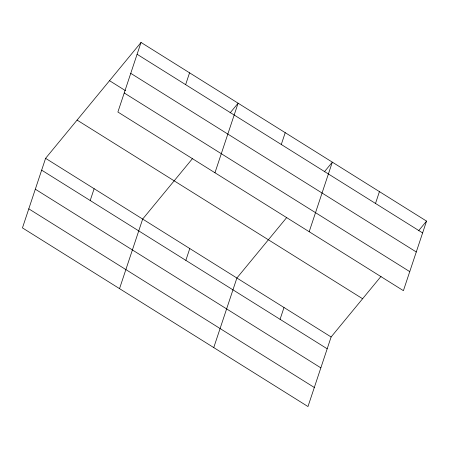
<?xml version="1.0" encoding="UTF-8"?>
<svg xmlns="http://www.w3.org/2000/svg" width="449" height="449" viewBox="0 0 449 449"><rect width="100%" height="100%" fill="white"/><g stroke="black" fill="none" stroke-linecap="round" stroke-linejoin="round"><path stroke-width="0.67" d="M141.025 42.453L117.885 112.026L403.41 290.671L426.55 221.104L141.025 42.453L45.59 158.329L22.45 227.896L307.975 406.547L331.115 336.974L381.027 276.376M90.198 200.518L94.133 188.698M185.633 84.642L189.568 72.822M119.529 288.64L142.67 219.067L192.582 158.469M185.852 260.364L189.781 248.544M214.959 172.764L238.105 103.197L230.118 112.89M213.752 347.593L236.892 278.021L286.804 217.423M281.282 144.494L285.216 132.674M280.075 319.318L284.004 307.498M309.181 231.718L332.327 162.151L324.341 171.844M375.504 203.448L379.439 191.628M418.563 230.797L426.55 221.104M137.097 54.273L422.616 232.924M130.754 73.333L416.279 251.979M109.534 80.691L125.518 90.692M124.221 92.965L409.746 271.617M77.088 120.091L362.612 298.737M45.59 158.329L331.115 336.974M41.662 170.149L327.186 348.794M35.319 189.203L320.844 367.854M28.792 208.841L314.311 387.487"/></g></svg>
